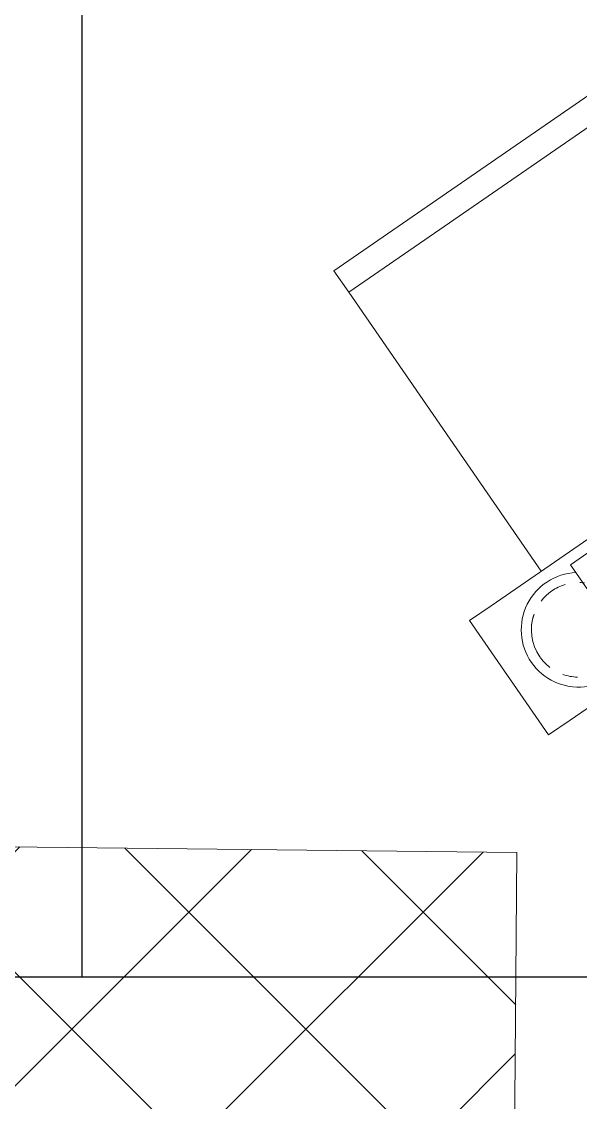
# Model space of a CAD drawing. Extents: x -12260 to 184725, y -29287 to 19916.
# Drawn here: x 27311 to 27633, y -12902 to -12280 of the extents above; entities that cross this region are included whole.
import ezdxf

# ---------------------------------------------------------------- set-up
doc = ezdxf.new("R2010")
doc.units = 0
doc.header["$LTSCALE"] = 0.25
doc.linetypes.add('DASHDOT', pattern=[25.4, 12.7, -6.35, 0, -6.35])
for name, color, linetype, lineweight in [('01-First Floor-FUR$0$C-HYDR-CTCH', 251, 'Continuous', 5), ('01-First Floor-FUR$0$Hatch', 252, 'Continuous', 5), ('01-First Floor-FUR$0$LOADING', 253, 'Continuous', 5), ('01-First Floor-FUR$0$Walls', 251, 'Continuous', 5), ('E-LITE-CLNG-CNDT', 6, 'DASHDOT', 35)]:
    doc.layers.add(name, color=color, linetype=linetype, lineweight=lineweight)
doc.layers.add('01-First Floor-FUR$0$FALSE CEILING', color=251, linetype='Continuous')

# ---------------------------------------------------------------- blocks, each defined once
blk = doc.blocks.new('01-First Floor-FUR$0$ME15657-P')
for p, q in [((0.04, 0.88412), (-0.04, 0.88412)), ((-0.04, 0.86912), (-0.04, 0.88412)), ((0.04, 0.88412), (0.04, 0.86912)), ((-0.04, 0.80089), (-0.04, 0.86912)), ((0.04, 0.86912), (0.04, 0.80089)), ((-0.25, 0.63414), (-0.25, 0.83414)), ((-0.25, 0.83414), (-0.235, 0.83414)), ((-0.04, 0.83414), (-0.235, 0.83414)), ((-0.235, 0.77414), (-0.235, 0.83414)), ((-0.03351, 0.59628), (-0.03351, 0.81819)), ((-0.03351, 0.81819), (0.02751, 0.81819)), ((-0.235, 0.50521), (-0.235, 0.77414))]:
    blk.add_line(p, q)
for radius, start, end in [(0.03301, 90, 212.05435), (0.03301, 327.30756, 90), (0.02721, 90, 144), (0.02721, 72, 90), (0.02721, 126, 144), (0.02721, 36, 54), (0.02721, 162, 198), (0.02721, 180, 198), (0.02721, 216, 221.60965)]:
    blk.add_arc((0, 0.83553), radius, start, end)
blk = doc.blocks.new('01-First Floor-FUR')
at = {"layer": '01-First Floor-FUR$0$Hatch'}
h = blk.add_hatch(dxfattribs=at)
h.set_pattern_fill('ANSI37', color=256, scale=30)
h.set_pattern_definition([(45, (-1823.345, -13062.25), (-67.35192, 67.35192), []), (135, (-1823.345, -13062.25), (-67.35192, -67.35192), [])])
h.paths.add_polyline_path([(49129.31, 8855.65), (48525.38, 8847.49), (48529.27, 8559.08), (49133.21, 8567.24)])
h.paths.add_polyline_path([(41968.55, 8847.88), (41385.05, 8842.47), (41365.12, 8551.08), (41948.62, 8556.49)])
h.paths.add_polyline_path([(27591.6, 8840.51), (26992.5, 8836.43), (26986.79, 8543.38), (27585.89, 8547.46)])
h.paths.add_polyline_path([(34776.81, 8842.68), (34175.62, 8835.19), (34167.4, 8549.53), (34768.59, 8557.02)])
h.paths.add_polyline_path([(20372.37, 8849.78), (19765.91, 8827.92), (19780.45, 8535.39), (20386.9, 8557.24)])
h.paths.add_polyline_path([(13635.75, 8839.4), (12413.81, 8863.34), (12407.39, 8567.2), (13629.33, 8543.26)])
h.paths.add_polyline_path([(13649.85, 1639.31), (12434.85, 1623.59), (12421.38, 1331.16), (13636.38, 1346.87)])
h.paths.add_polyline_path([(13623.78, -5553.85), (12420.7, -5569.85), (12414.99, -5862.9), (13618.07, -5846.91)])
h.paths.add_polyline_path([(13642.29, -12752.57), (12445.61, -12764), (12448.42, -13058.45), (13645.11, -13047.02)])
h.paths.add_polyline_path([(6007.27, -12750.46), (5403.72, -12754.16), (5414.36, -13039.63), (6017.92, -13035.93)])
h.paths.add_polyline_path([(5991.83, -5552.46), (5395.01, -5550.89), (5394.89, -5852.06), (5991.72, -5853.62)])
h.paths.add_polyline_path([(6001.71, 1637.11), (5382.41, 1638.34), (5371.82, 1335.38), (5991.11, 1334.15)])
h.paths.add_polyline_path([(5978.39, 8816.48), (5377.73, 8830.94), (5374.11, 8541.3), (5974.77, 8526.84)])
h.paths.add_polyline_path([(-1220.7, 8814.6), (-1823.35, 8837.31), (-1821.47, 8548.99), (-1218.82, 8526.29)])
h.paths.add_polyline_path([(-1212.98, -5563.69), (-1815.02, -5570.67), (-1811.64, -5862.28), (-1209.6, -5855.31)])
h.paths.add_polyline_path([(-1195.47, -12758.31), (-1793.86, -12759.31), (-1789, -13060), (-1190.61, -13059)])
h.paths.add_polyline_path([(20391.23, -12745.04), (19785.54, -12757.98), (19791.26, -13059.19), (20396.95, -13046.25)])
h.paths.add_polyline_path([(20384.72, -5552.56), (19790.33, -5570.13), (19792.44, -5866.71), (20386.82, -5849.14)])
h.paths.add_polyline_path([(20376, 1655.47), (19777.04, 1647.79), (19781.05, 1347.62), (20380.01, 1355.31)])
h.paths.add_polyline_path([(27576.32, 1640.19), (26974.38, 1644.88), (26978.63, 1352.78), (27580.57, 1348.08)])
h.paths.add_polyline_path([(27580.06, -5542.45), (26976.21, -5560.04), (26989.65, -5860.11), (27589.75, -5839.06)])
h.paths.add_polyline_path([(27596.2, -12758.47), (26992.34, -12751.87), (26989.95, -13037.58), (27593.81, -13044.18)])
h.paths.add_polyline_path([(34794.68, -12748.01), (34197.38, -12762.57), (34206.36, -13062.26), (34803.66, -13047.7)])
h.paths.add_polyline_path([(34787.39, -5559.68), (34186.11, -5557.73), (34187.23, -5854.96), (34788.51, -5856.9)])
h.paths.add_polyline_path([(34750.91, 1644.16), (34170.06, 1648.85), (34189.76, 1359.01), (34770.61, 1354.33)])
h.paths.add_polyline_path([(41954.26, 1643.44), (41356.69, 1657.18), (41358.7, 1365.26), (41956.28, 1351.52)])
h.paths.add_polyline_path([(41955.29, -5555.13), (41386.86, -5562.73), (41388.69, -5856.87), (41957.12, -5849.28)])
h.paths.add_polyline_path([(41992.35, -12752.29), (41387.09, -12754.95), (41388.42, -13059.48), (41993.68, -13056.82)])
h.paths.add_polyline_path([(49166.55, -12752.77), (48578.6, -12736.71), (48565.39, -13043.94), (49153.35, -13060)])
h.paths.add_polyline_path([(49150.78, -5553.39), (48547.55, -5552.3), (48545.59, -5848.82), (49148.82, -5849.91)])
at = {"layer": '01-First Floor-FUR$0$C-HYDR-CTCH', "elevation": 0, "flags": 128}
blk.add_lwpolyline([(26992.34, -12751.87), (26989.95, -13037.58), (27593.81, -13044.18), (27596.2, -12758.47), (26992.34, -12751.87)], dxfattribs=at)
at = {"layer": '01-First Floor-FUR$0$FALSE CEILING', "linetype": 'Continuous'}
blk.add_line((27346, -12830), (27346, -8830), dxfattribs=at)
at = {"layer": '01-First Floor-FUR$0$FALSE CEILING'}
blk.add_lwpolyline([(29376, -8830), (25876, -8830), (25876, -10710), (25876.01, -10710), (25876.01, -12830), (29376, -12830), (29376, -8830)], dxfattribs=at)
at = {"layer": '01-First Floor-FUR$0$Walls'}
blk.add_line((27595.6, -12830, 0), (27921, -12830, 0), dxfattribs=at)
at = {"layer": '01-First Floor-FUR$0$LOADING', "xscale": -1000, "yscale": 1000, "zscale": 1000, "rotation": 124.59438511369}
blk.add_blockref('01-First Floor-FUR$0$ME15657-P', (28319.48, -12155.99, -0.1), dxfattribs=at)

msp = doc.modelspace()

# ---------------------------------------------------------------- block references
at = {"layer": 'E-LITE-CLNG-CNDT'}
msp.add_blockref('01-First Floor-FUR', (0, 0), dxfattribs=at)

doc.saveas('drawing.dxf')
